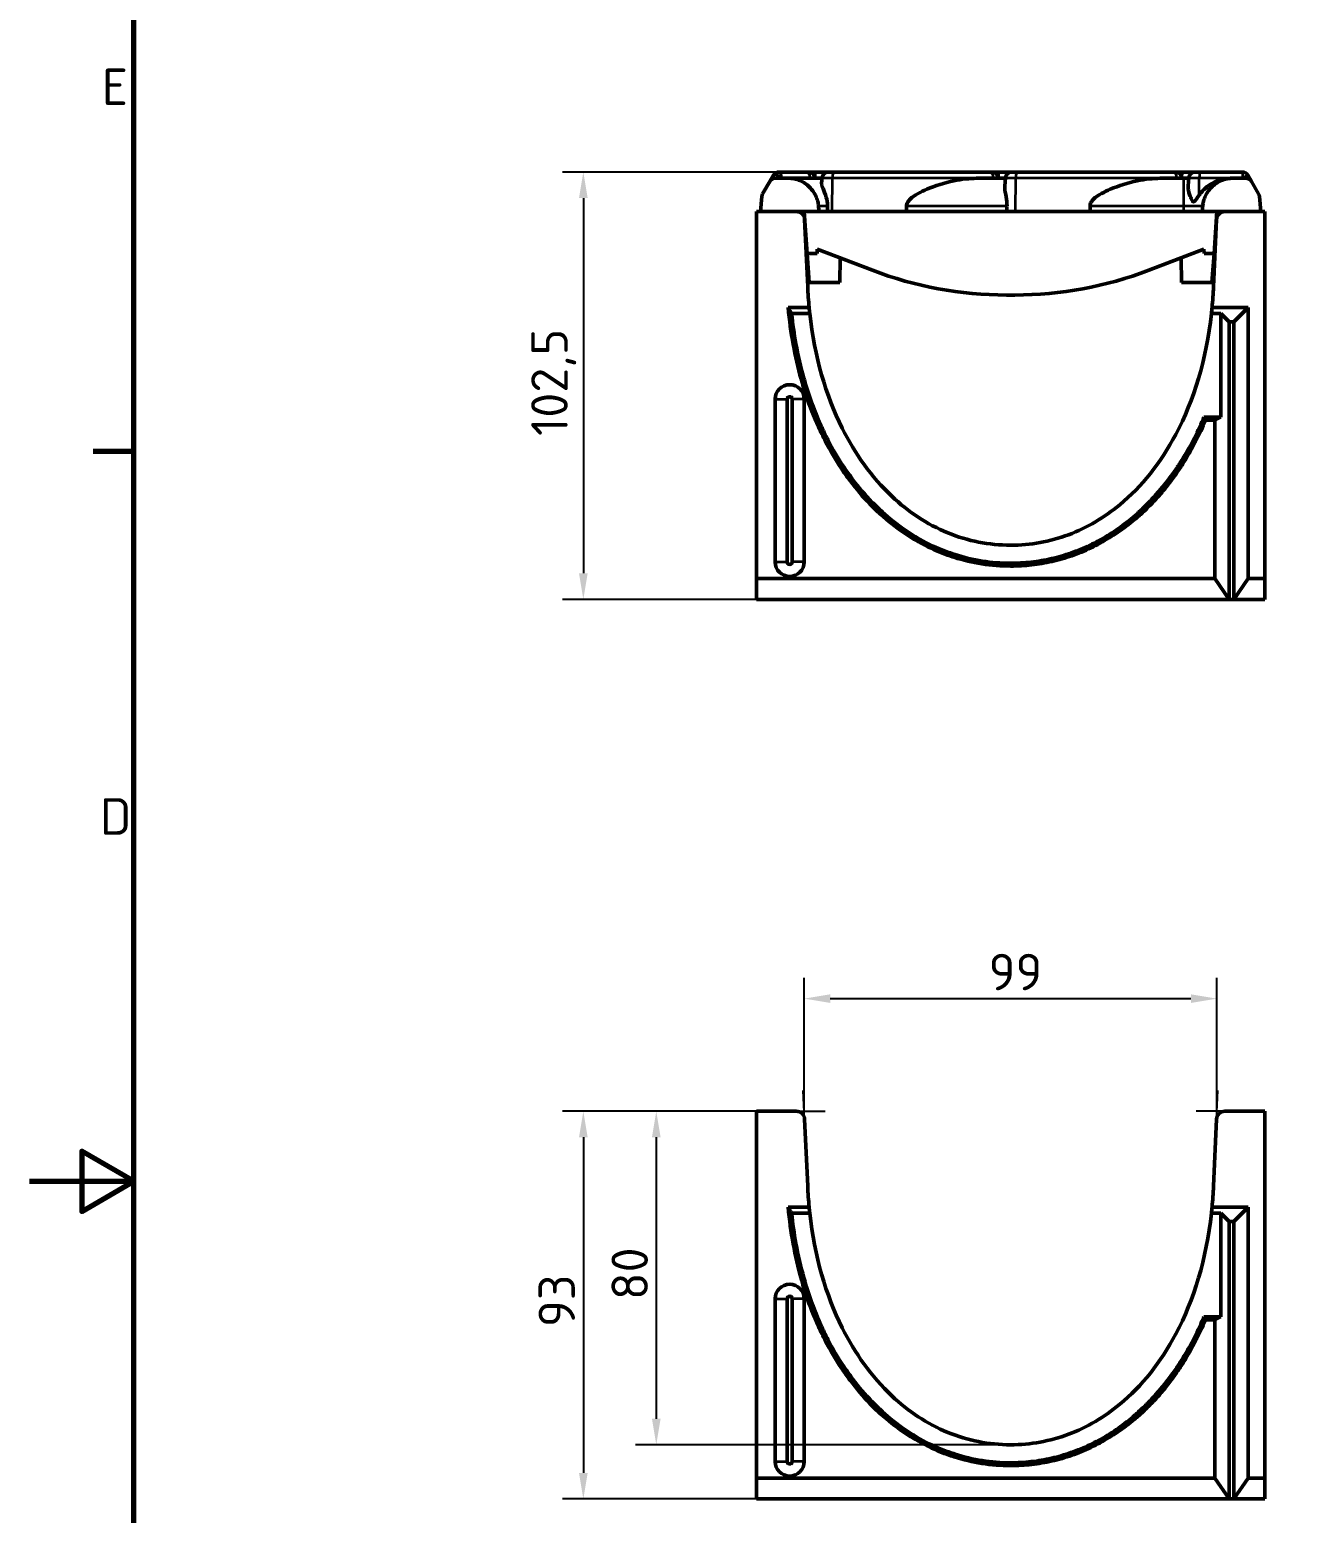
# Model space of a CAD drawing. Header units: millimetres. Extents: x 0 to 1485, y 0 to 1050.
# Drawn here: x 0 to 302, y 445.3 to 801.2 of the extents above; entities that cross this region are included whole.
import ezdxf

# ---------------------------------------------------------------- set-up
doc = ezdxf.new("R2010")
doc.units = ezdxf.units.MM
doc.header["$LTSCALE"] = 2.5
for name, color, linetype, lineweight in [('Bemaßung (ISO)', 7, 'Continuous', 25), ('Rahmen (ISO)', 7, 'Continuous', 70), ('Sichtbar (ISO)', 7, 'Continuous', 50), ('Sichtbar schmal (ISO)', 7, 'Continuous', 35)]:
    doc.layers.add(name, color=color, linetype=linetype, lineweight=lineweight)
doc.styles.add('Notiztext (DIN)', font='isocpeur.ttf')
doc.styles.add('TXT 3_5', font='isocpeur.ttf')
doc.dimstyles.new('Anrin Standard (DIN)', dxfattribs={"dimscale": 2.5, "dimtxt": 3.5, "dimasz": 2.5, "dimexe": 2, "dimexo": 0, "dimgap": 0.8, "dimtad": 1, "dimrnd": 1e-08, "dimtxsty": 'TXT 3_5', "dimcen": 0.09, "dimdle": 10, "dimclrd": 256, "dimclre": 256, "dimclrt": 256, "dimadec": 0, "dimazin": 2, "dimtfac": 0.714286, "dimtmove": 0, "dimatfit": 3, "dimfxl": 1, "dimtolj": 1, "dimlwd": -1, "dimlwe": -1, "dimarcsym": 0})

# ---------------------------------------------------------------- blocks, each defined once
blk = doc.blocks.new('Ränder Standardrahmen')
at = {"layer": 'Rahmen (ISO)'}
blk.add_line((10, 280), (6.1, 280), dxfattribs=at)
at = {"layer": 'Rahmen (ISO)', "flags": 128}
for points in [[(10, 10), (10, 410), (584, 410), (584, 10), (10, 10)], [(0, 210), (10, 210), (5, 212.89), (5, 207.11), (10, 210)]]:
    blk.add_lwpolyline(points, dxfattribs=at)
at = {"layer": 'Rahmen (ISO)', "char_height": 3.5, "attachment_point": 7, "style": 'Notiztext (DIN)'}
for s, insert in [('E', (6.93, 313.25)), ('D', (6.75, 243.25))]:
    blk.add_mtext(s, dxfattribs=dict(at, insert=insert))
blk = doc.blocks.new('*D30')
at = {"layer": 'Bemaßung (ISO)', "transparency": 16777216}
for p, q in [((185.83, 541.79), (185.83, 573.8)), ((284.83, 541.79), (284.83, 573.8)), ((192.08, 568.8), (278.58, 568.8))]:
    blk.add_line(p, q, dxfattribs=at)
for points in [[(192.08, 569.84), (192.08, 567.76), (185.83, 568.8)], [(278.58, 569.84), (278.58, 567.76), (284.83, 568.8)]]:
    blk.add_solid(points, dxfattribs=at)
at = {"layer": 'Defpoints', "color": 0, "transparency": 16777216}
for p in [(284.83, 568.8), (185.83, 541.79), (284.83, 541.79)]:
    blk.add_point(p, dxfattribs=at)
at = {"layer": 'Bemaßung (ISO)', "transparency": 16777216, "insert": (230.06, 579.55), "char_height": 8.75, "attachment_point": 1, "style": 'TXT 3_5'}
blk.add_mtext('\\A1;99', dxfattribs=at)
blk = doc.blocks.new('*D31')
at = {"layer": 'Bemaßung (ISO)', "transparency": 16777216}
for p, q in [((174.33, 541.79), (145.33, 541.79)), ((150.33, 535.54), (150.33, 468.04)), ((235.33, 461.79), (145.33, 461.79))]:
    blk.add_line(p, q, dxfattribs=at)
for points in [[(149.29, 535.54), (151.37, 535.54), (150.33, 541.79)], [(149.29, 468.04), (151.37, 468.04), (150.33, 461.79)]]:
    blk.add_solid(points, dxfattribs=at)
at = {"layer": 'Defpoints', "color": 0, "transparency": 16777216}
for p in [(174.33, 541.79), (150.33, 461.79), (235.33, 461.79)]:
    blk.add_point(p, dxfattribs=at)
at = {"layer": 'Bemaßung (ISO)', "transparency": 16777216, "insert": (139.58, 496.52), "char_height": 8.75, "attachment_point": 1, "rotation": 90, "style": 'TXT 3_5'}
blk.add_mtext('\\A1;80', dxfattribs=at)
blk = doc.blocks.new('*D32')
at = {"layer": 'Bemaßung (ISO)', "transparency": 16777216}
for p, q in [((174.33, 541.79), (127.83, 541.79)), ((132.83, 535.54), (132.83, 455.04)), ((174.33, 448.79), (127.83, 448.79))]:
    blk.add_line(p, q, dxfattribs=at)
for points in [[(131.79, 535.54), (133.87, 535.54), (132.83, 541.79)], [(131.79, 455.04), (133.87, 455.04), (132.83, 448.79)]]:
    blk.add_solid(points, dxfattribs=at)
at = {"layer": 'Defpoints', "color": 0, "transparency": 16777216}
for p in [(174.33, 541.79), (132.83, 448.79), (174.33, 448.79)]:
    blk.add_point(p, dxfattribs=at)
at = {"layer": 'Bemaßung (ISO)', "transparency": 16777216, "insert": (122.08, 490.02), "char_height": 8.75, "attachment_point": 1, "rotation": 90, "style": 'TXT 3_5'}
blk.add_mtext('\\A1;93', dxfattribs=at)
blk = doc.blocks.new('*D33')
at = {"layer": 'Bemaßung (ISO)', "transparency": 16777216}
for p, q in [((179.72, 767.06), (127.83, 767.06)), ((132.83, 760.81), (132.83, 670.81)), ((174.33, 664.56), (127.83, 664.56))]:
    blk.add_line(p, q, dxfattribs=at)
for points in [[(131.79, 760.81), (133.87, 760.81), (132.83, 767.06)], [(131.79, 670.81), (133.87, 670.81), (132.83, 664.56)]]:
    blk.add_solid(points, dxfattribs=at)
at = {"layer": 'Defpoints', "color": 0, "transparency": 16777216}
for p in [(179.72, 767.06), (132.83, 664.56), (174.33, 664.56)]:
    blk.add_point(p, dxfattribs=at)
at = {"layer": 'Bemaßung (ISO)', "transparency": 16777216, "insert": (120.33, 703.75), "char_height": 8.75, "attachment_point": 1, "rotation": 90, "style": 'TXT 3_5'}
blk.add_mtext('\\A1;102,5', dxfattribs=at)

msp = doc.modelspace()

# ---------------------------------------------------------------- linework, layer by layer
at = {"layer": 'Bemaßung (ISO)'}
for p, q in [((185.919, 539.886), (185.605, 546.79)), ((284.745, 539.886), (285.059, 546.79)), ((183.921, 541.795), (190.832, 541.795)), ((286.743, 541.795), (279.832, 541.795))]:
    msp.add_line(p, q, dxfattribs=at)
at = {"layer": 'Sichtbar (ISO)'}
for p, q in [((177.558, 764.808), (178.424, 766.308)), ((178.857, 765.558), (181.953, 765.558)), ((186.348, 767.058), (179.724, 767.058)), ((181.953, 765.558), (190.084, 765.558)), ((186.884, 767.058), (186.348, 767.058)), ((187.399, 767.058), (186.884, 767.058)), ((188.561, 767.058), (187.399, 767.058)), ((188.378, 765.688), (188.39, 765.558)), ((191.59, 767.058), (188.561, 767.058)), ((190.096, 765.688), (189.985, 764.42)), ((192.752, 767.058), (191.59, 767.058)), ((230.348, 767.058), (192.752, 767.058)), ((227.19, 765.558), (234.084, 765.558)), ((230.884, 767.058), (230.348, 767.058)), ((231.399, 767.058), (230.884, 767.058)), ((232.561, 767.058), (231.399, 767.058)), ((232.378, 765.688), (232.39, 765.558)), ((235.59, 767.058), (232.561, 767.058)), ((234.096, 765.688), (233.919, 763.667)), ((236.752, 767.058), (235.59, 767.058)), ((274.348, 767.058), (236.752, 767.058)), ((271.19, 765.558), (276.832, 765.558)), ((274.884, 767.058), (274.348, 767.058)), ((275.399, 767.058), (274.884, 767.058)), ((276.561, 767.058), (275.399, 767.058)), ((276.378, 765.688), (276.39, 765.558)), ((279.59, 767.058), (276.561, 767.058)), ((276.832, 765.558), (278.084, 765.558)), ((278.096, 765.688), (277.925, 763.743)), ((280.752, 767.058), (279.59, 767.058)), ((290.941, 767.058), (280.752, 767.058)), ((288.052, 765.558), (288.711, 765.558)), ((288.711, 765.558), (291.807, 765.558)), ((292.24, 766.308), (293.106, 764.808)), ((175.848, 761.846), (177.558, 764.808)), ((293.106, 764.808), (294.816, 761.846)), ((175.332, 757.558), (175.653, 761.226)), ((210.394, 757.558), (210.382, 758.894)), ((254.394, 757.558), (254.382, 758.894)), ((295.011, 761.226), (295.332, 757.558)), ((183.921, 757.558), (174.332, 757.558)), ((174.332, 669.558), (174.332, 757.558)), ((183.921, 757.558), (189.36, 757.558)), ((185.832, 757.558), (186.531, 747.558)), ((186.649, 739.558), (185.919, 755.648)), ((191.429, 757.558), (189.36, 757.558)), ((192.526, 757.558), (191.429, 757.558)), ((210.394, 757.558), (192.526, 757.558)), ((234.422, 757.558), (210.394, 757.558)), ((236.526, 757.558), (234.422, 757.558)), ((254.394, 757.558), (236.526, 757.558)), ((276.832, 757.558), (254.394, 757.558)), ((281.304, 757.558), (276.832, 757.558)), ((281.304, 757.558), (286.743, 757.558)), ((284.745, 755.648), (284.015, 739.558)), ((284.133, 747.558), (284.832, 757.558)), ((296.332, 757.558), (286.743, 757.558)), ((296.332, 757.558), (296.332, 669.558)), ((284.482, 752.558), (284.605, 752.558)), ((186.164, 750.253), (186.335, 750.372)), ((187.021, 740.558), (186.531, 747.558)), ((186.531, 747.558), (188.931, 747.558)), ((188.931, 747.558), (188.949, 748.558)), ((202.179, 743.497), (188.949, 748.558)), ((281.715, 748.558), (268.485, 743.497)), ((281.715, 748.558), (281.733, 747.558)), ((281.733, 747.558), (284.133, 747.558)), ((284.133, 747.558), (283.643, 740.558)), ((284.5, 750.253), (284.33, 750.372)), ((194.332, 740.558), (194.435, 746.459)), ((276.332, 740.558), (276.229, 746.459)), ((186.929, 741.87), (186.513, 742.554)), ((187.021, 740.558), (194.332, 740.558)), ((276.332, 740.558), (283.643, 740.558)), ((283.735, 741.87), (284.151, 742.554)), ((234.332, 737.558), (236.332, 737.558)), ((181.978, 734.558), (187, 734.558)), ((187.148, 733.114), (182.793, 733.114)), ((285.775, 733.114), (283.516, 733.114)), ((283.664, 734.558), (292.332, 734.558)), ((285.775, 708.227), (285.775, 733.114)), ((285.775, 733.114), (287.796, 731.093)), ((292.332, 734.558), (288.868, 731.093)), ((292.332, 734.558), (292.332, 669.558)), ((287.796, 731.093), (287.796, 664.558)), ((288.868, 731.093), (287.796, 731.093)), ((288.868, 664.558), (288.868, 731.093)), ((178.832, 673.558), (178.832, 712.558)), ((181.719, 673.558), (181.719, 712.558)), ((182.945, 712.558), (182.945, 673.558)), ((185.832, 712.558), (185.832, 673.558)), ((281.689, 708.227), (285.775, 708.227)), ((282.133, 707.558), (281.689, 708.227)), ((284.332, 707.558), (285.775, 708.227)), ((284.332, 707.558), (282.133, 707.558)), ((284.332, 669.558), (284.332, 707.558)), ((284.332, 669.558), (174.332, 669.558)), ((174.332, 669.558), (174.332, 664.558)), ((287.796, 664.558), (284.332, 669.558)), ((292.332, 669.558), (288.868, 664.558)), ((296.332, 669.558), (292.332, 669.558)), ((296.332, 664.558), (296.332, 669.558)), ((174.332, 664.558), (287.796, 664.558)), ((287.796, 664.558), (288.868, 664.558)), ((288.868, 664.558), (296.332, 664.558)), ((183.921, 541.795), (174.332, 541.795)), ((174.332, 453.795), (174.332, 541.795)), ((296.332, 541.795), (286.743, 541.795)), ((296.332, 541.795), (296.332, 453.795)), ((186.649, 523.795), (185.919, 539.886)), ((284.745, 539.886), (284.015, 523.795)), ((181.978, 518.795), (187, 518.795)), ((187.148, 517.351), (182.793, 517.351)), ((285.775, 517.351), (283.516, 517.351)), ((283.664, 518.795), (292.332, 518.795)), ((285.775, 492.465), (285.775, 517.351)), ((285.775, 517.351), (287.796, 515.331)), ((292.332, 518.795), (288.868, 515.331)), ((292.332, 518.795), (292.332, 453.795)), ((287.796, 515.331), (287.796, 448.795)), ((288.868, 515.331), (287.796, 515.331)), ((288.868, 448.795), (288.868, 515.331)), ((178.832, 457.795), (178.832, 496.795)), ((181.719, 457.795), (181.719, 496.795)), ((182.945, 496.795), (182.945, 457.795)), ((185.832, 496.795), (185.832, 457.795)), ((281.689, 492.465), (285.775, 492.465)), ((282.133, 491.795), (281.689, 492.465)), ((284.332, 491.795), (282.133, 491.795)), ((284.332, 491.795), (285.775, 492.465)), ((284.332, 453.795), (284.332, 491.795)), ((284.332, 453.795), (174.332, 453.795)), ((174.332, 453.795), (174.332, 448.795)), ((287.796, 448.795), (284.332, 453.795)), ((292.332, 453.795), (288.868, 448.795)), ((296.332, 453.795), (292.332, 453.795)), ((296.332, 448.795), (296.332, 453.795)), ((174.332, 448.795), (287.796, 448.795)), ((287.796, 448.795), (288.868, 448.795)), ((288.868, 448.795), (296.332, 448.795))]:
    msp.add_line(p, q, dxfattribs=at)
for centre, radius, start, end in [((178.857, 764.058), 1.5, 90, 150), ((179.724, 765.558), 1.5, 90, 150), ((186.884, 765.558), 1.5, 5, 90), ((187.399, 765.558), 1.5, 90, 99.89677), ((191.59, 765.558), 1.5, 90, 175), ((230.884, 765.558), 1.5, 5, 90), ((231.399, 765.558), 1.5, 90, 99.89677), ((235.59, 765.558), 1.5, 90, 175), ((274.884, 765.558), 1.5, 5, 90), ((275.399, 765.558), 1.5, 90, 99.89677), ((279.59, 765.558), 1.5, 90, 175), ((290.941, 765.558), 1.5, 30, 90), ((291.807, 764.058), 1.5, 30, 90), ((177.147, 761.096), 1.5, 150, 175), ((293.517, 761.096), 1.5, 5, 30), ((183.921, 755.558), 2, 2.6, 90), ((183.967, 755.558), 2, 4, 90), ((286.697, 755.558), 2, 90, 176), ((286.743, 755.558), 2, 90, 177.4), ((234.332, 827.558), 90, 249.06807, 270), ((236.332, 827.558), 90, 270, 290.93193), ((182.332, 712.558), 3.5, 0, 180), ((182.332, 712.558), 0.613, 0, 180), ((182.332, 673.558), 3.5, 180, 0), ((182.332, 673.558), 0.613, 180, 0), ((183.921, 539.795), 2, 2.6, 90), ((286.743, 539.795), 2, 90, 177.4), ((182.332, 496.795), 3.5, 0, 180), ((182.332, 496.795), 0.613, 0, 180), ((182.332, 457.795), 3.5, 180, 0), ((182.332, 457.795), 0.613, 180, 0)]:
    msp.add_arc(centre, radius, start, end, dxfattribs=at)
for points, knots in [([(181.953, 765.558), (182.405, 765.558), (182.897, 765.513), (183.862, 765.321), (184.335, 765.174), (185.169, 764.829), (185.607, 764.599), (186.426, 764.053), (186.806, 763.736), (187.445, 763.098), (187.762, 762.719), (188.31, 761.902), (188.54, 761.464), (188.886, 760.632), (189.033, 760.161), (189.182, 759.418), (189.22, 759.153), (189.242, 758.894)], [1.0814189, 1.0814189, 1.0814189, 1.0814189, 1.2167584, 1.2167584, 1.3520979, 1.3520979, 1.4875219, 1.4875219, 1.6229459, 1.6229459, 1.7582773, 1.7582773, 1.8936087, 1.8936087, 2.0285864, 2.0285864, 2.102037, 2.102037, 2.102037, 2.102037]), ([(210.382, 758.894), (210.38, 759.044), (210.401, 759.195), (210.484, 759.494), (210.548, 759.642), (210.784, 760.065), (211.002, 760.32), (211.754, 761.058), (212.431, 761.499), (213.837, 762.288), (214.569, 762.631), (217.256, 763.776), (219.501, 764.472), (223.603, 765.335), (225.471, 765.558), (227.19, 765.558)], [0.0014453, 0.0014453, 0.0014453, 0.0014453, 0.0467756, 0.0467756, 0.0935512, 0.0935512, 0.1871024, 0.1871024, 0.4178913, 0.4178913, 0.6486803, 0.6486803, 1.3391491, 1.3391491, 1.9269988, 1.9269988, 1.9269988, 1.9269988]), ([(254.382, 758.894), (254.38, 759.044), (254.401, 759.195), (254.484, 759.494), (254.548, 759.642), (254.784, 760.065), (255.002, 760.32), (255.754, 761.058), (256.431, 761.499), (257.837, 762.288), (258.569, 762.631), (261.256, 763.776), (263.501, 764.472), (267.603, 765.335), (269.471, 765.558), (271.19, 765.558)], [0.0014453, 0.0014453, 0.0014453, 0.0014453, 0.0467756, 0.0467756, 0.0935512, 0.0935512, 0.1871024, 0.1871024, 0.4178913, 0.4178913, 0.6486803, 0.6486803, 1.3391491, 1.3391491, 1.9269988, 1.9269988, 1.9269988, 1.9269988]), ([(280.562, 761.524), (280.716, 761.744), (280.878, 761.95), (281.653, 762.868), (282.472, 763.612), (284.325, 764.745), (285.259, 765.135), (286.836, 765.488), (287.444, 765.558), (288.052, 765.558)], [-1.03038479, -1.03038479, -1.03038479, -1.03038479, -0.93947954, -0.93947954, -0.59002589, -0.59002589, -0.2890979, -0.2890979, -0.10573163, -0.10573163, -0.10573163, -0.10573163]), ([(281.422, 758.894), (281.445, 759.153), (281.482, 759.418), (281.631, 760.161), (281.778, 760.632), (282.124, 761.464), (282.354, 761.902), (282.902, 762.719), (283.219, 763.098), (283.858, 763.736), (284.238, 764.053), (285.057, 764.599), (285.496, 764.829), (286.33, 765.174), (286.802, 765.321), (287.767, 765.513), (288.26, 765.558), (288.711, 765.558)], [2.2250913, 2.2250913, 2.2250913, 2.2250913, 2.2985419, 2.2985419, 2.4335196, 2.4335196, 2.568851, 2.568851, 2.7041824, 2.7041824, 2.8396064, 2.8396064, 2.9750303, 2.9750303, 3.1103698, 3.1103698, 3.2457094, 3.2457094, 3.2457094, 3.2457094]), ([(189.985, 764.42), (189.976, 764.319), (189.984, 764.205), (190.057, 763.813), (190.171, 763.497), (190.569, 762.494), (190.878, 761.776), (191.251, 760.46), (191.416, 759.752), (191.421, 758.894)], [-1.0602566, -1.0602566, -1.0602566, -1.0602566, -0.9305291, -0.9305291, -0.6675009, -0.6675009, -0.2588684, -0.2588684, -0.0001515, -0.0001515, -0.0001515, -0.0001515]), ([(233.919, 763.667), (233.906, 763.518), (233.906, 763.364), (233.946, 762.618), (234.114, 761.902), (234.396, 760.411), (234.498, 759.642), (234.47, 758.894)], [4.06809047, 4.06809047, 4.06809047, 4.06809047, 4.12994376, 4.12994376, 4.37294135, 4.37294135, 4.59700617, 4.59700617, 4.59700617, 4.59700617]), ([(277.925, 763.743), (277.922, 763.709), (277.92, 763.676), (277.905, 763.347), (277.941, 763.025), (278.141, 762), (278.386, 761.314), (278.656, 760.645), (278.779, 760.382), (278.953, 760.119), (279.005, 760.058), (279.086, 759.989), (279.12, 759.967), (279.189, 759.942), (279.221, 759.938), (279.293, 759.945), (279.331, 759.959), (279.417, 760.006), (279.471, 760.049), (279.785, 760.363), (280.135, 760.918), (280.562, 761.524)], [-0.87599763, -0.87599763, -0.87599763, -0.87599763, -0.86599452, -0.86599452, -0.77943874, -0.77943874, -0.60234333, -0.60234333, -0.46622268, -0.46622268, -0.40198176, -0.40198176, -0.36189977, -0.36189977, -0.32908953, -0.32908953, -0.29101721, -0.29101721, -0.23857509, -0.23857509, -0.01340606, -0.01340606, -0.01340606, -0.01340606]), ([(182.793, 733.114), (182.655, 733.355), (182.519, 733.595), (182.247, 734.076), (182.112, 734.317), (181.978, 734.558)], [-0.29994529, -0.29994529, -0.29994529, -0.29994529, -0.14986761, -0.14986761, 0, 0, 0, 0]), ([(235.332, 672.558), (232.999, 672.558), (230.696, 672.737), (228.436, 673.089), (226.175, 673.441), (223.958, 673.966), (221.796, 674.654), (220.715, 674.998), (219.648, 675.383), (218.596, 675.808), (216.493, 676.658), (214.451, 677.666), (212.481, 678.822), (211.496, 679.4), (210.529, 680.015), (209.581, 680.666), (207.684, 681.968), (205.863, 683.412), (204.126, 684.988), (203.258, 685.776), (202.41, 686.597), (201.583, 687.45), (199.931, 689.156), (198.365, 690.989), (196.892, 692.941), (196.156, 693.916), (195.442, 694.922), (194.753, 695.956), (193.374, 698.023), (192.091, 700.205), (190.909, 702.492), (190.318, 703.636), (189.752, 704.806), (189.213, 706.002), (188.134, 708.393), (187.159, 710.887), (186.295, 713.475), (185.863, 714.77), (185.458, 716.087), (185.082, 717.428), (184.329, 720.11), (183.69, 722.883), (183.171, 725.74), (182.652, 728.597), (182.252, 731.539), (181.978, 734.558)], [1.04154738, 1.04154738, 1.04154738, 1.04154738, 1.12141844, 1.12141844, 1.12141844, 1.20128949, 1.20128949, 1.20128949, 1.24122501, 1.24122501, 1.24122501, 1.32109606, 1.32109606, 1.32109606, 1.36103159, 1.36103159, 1.36103159, 1.44090264, 1.44090264, 1.44090264, 1.48083817, 1.48083817, 1.48083817, 1.56070922, 1.56070922, 1.56070922, 1.60064474, 1.60064474, 1.60064474, 1.68051579, 1.68051579, 1.68051579, 1.72045132, 1.72045132, 1.72045132, 1.80032237, 1.80032237, 1.80032237, 1.8402579, 1.8402579, 1.8402579, 1.92012895, 1.92012895, 1.92012895, 2, 2, 2, 2]), ([(182.793, 733.114), (183.054, 730.64), (183.401, 728.221), (183.83, 725.86), (184.346, 723.023), (184.98, 720.27), (185.727, 717.609), (186.1, 716.279), (186.501, 714.971), (186.93, 713.687), (187.787, 711.12), (188.754, 708.647), (189.823, 706.277), (190.358, 705.092), (190.918, 703.933), (191.504, 702.799), (192.675, 700.533), (193.945, 698.373), (195.31, 696.327), (195.992, 695.304), (196.698, 694.309), (197.427, 693.344), (198.884, 691.414), (200.432, 689.602), (202.065, 687.916), (202.881, 687.073), (203.718, 686.262), (204.576, 685.484), (206.292, 683.927), (208.089, 682.502), (209.96, 681.219), (210.895, 680.577), (211.849, 679.97), (212.82, 679.4), (214.763, 678.26), (216.775, 677.266), (218.847, 676.429), (219.883, 676.011), (220.934, 675.631), (221.999, 675.292), (224.129, 674.614), (226.312, 674.097), (228.539, 673.751), (230.765, 673.404), (233.034, 673.227), (235.332, 673.227)], [-1.98659333, -1.98659333, -1.98659333, -1.98659333, -1.92012895, -1.92012895, -1.92012895, -1.8402579, -1.8402579, -1.8402579, -1.80032237, -1.80032237, -1.80032237, -1.72045132, -1.72045132, -1.72045132, -1.68051579, -1.68051579, -1.68051579, -1.60064474, -1.60064474, -1.60064474, -1.56070922, -1.56070922, -1.56070922, -1.48083817, -1.48083817, -1.48083817, -1.44090264, -1.44090264, -1.44090264, -1.36103159, -1.36103159, -1.36103159, -1.32109606, -1.32109606, -1.32109606, -1.24122501, -1.24122501, -1.24122501, -1.20128949, -1.20128949, -1.20128949, -1.12141844, -1.12141844, -1.12141844, -1.04154738, -1.04154738, -1.04154738, -1.04154738]), ([(187.148, 733.114), (188.29, 722.759), (191, 713.491), (197.958, 699.548), (201.91, 693.923), (210.781, 685.582), (215.278, 682.572), (225.074, 678.555), (230.138, 677.558), (235.332, 677.558)], [-7.833985, -7.833985, -7.833985, -7.833985, -5.2086794, -5.2086794, -3.1779757, -3.1779757, -1.5582188, -1.5582188, 0, 0, 0, 0]), ([(235.332, 677.558), (240.101, 677.558), (244.768, 678.398), (253.722, 681.751), (257.844, 684.211), (266.785, 691.613), (271.341, 697.294), (279.311, 712.31), (282.301, 722.098), (283.516, 733.114)], [-10.2226331, -10.2226331, -10.2226331, -10.2226331, -8.2581205, -8.2581205, -6.281788, -6.281788, -3.4772625, -3.4772625, -0.1284946, -0.1284946, -0.1284946, -0.1284946]), ([(235.332, 673.227), (237.001, 673.227), (238.655, 673.321), (240.288, 673.504), (241.921, 673.688), (243.533, 673.963), (245.12, 674.325), (245.914, 674.506), (246.701, 674.709), (247.482, 674.934), (249.042, 675.383), (250.575, 675.918), (252.077, 676.535), (252.827, 676.844), (253.57, 677.173), (254.304, 677.523), (255.773, 678.221), (257.208, 679.001), (258.605, 679.856), (259.304, 680.284), (259.993, 680.731), (260.673, 681.197), (262.032, 682.128), (263.352, 683.134), (264.631, 684.21), (265.27, 684.748), (265.899, 685.304), (266.517, 685.877), (267.753, 687.024), (268.946, 688.239), (270.093, 689.52), (270.667, 690.16), (271.229, 690.817), (271.779, 691.489), (272.88, 692.834), (273.934, 694.243), (274.939, 695.712), (275.441, 696.447), (275.931, 697.197), (276.409, 697.961), (277.364, 699.49), (278.269, 701.078), (279.121, 702.722), (279.972, 704.366), (280.772, 706.066), (281.516, 707.819), (281.574, 707.955), (281.632, 708.091), (281.689, 708.227)], [-2, -2, -2, -2, -1.94199433, -1.94199433, -1.94199433, -1.88398866, -1.88398866, -1.88398866, -1.85498582, -1.85498582, -1.85498582, -1.79698015, -1.79698015, -1.79698015, -1.76797731, -1.76797731, -1.76797731, -1.70997164, -1.70997164, -1.70997164, -1.68096881, -1.68096881, -1.68096881, -1.62296313, -1.62296313, -1.62296313, -1.5939603, -1.5939603, -1.5939603, -1.53595463, -1.53595463, -1.53595463, -1.50695179, -1.50695179, -1.50695179, -1.44894612, -1.44894612, -1.44894612, -1.41994328, -1.41994328, -1.41994328, -1.36193761, -1.36193761, -1.36193761, -1.30393194, -1.30393194, -1.30393194, -1.29947019, -1.29947019, -1.29947019, -1.29947019]), ([(282.133, 707.558), (281.382, 705.789), (280.575, 704.074), (279.715, 702.414), (278.855, 700.755), (277.942, 699.151), (276.977, 697.607), (276.495, 696.834), (276, 696.077), (275.492, 695.334), (274.476, 693.85), (273.411, 692.425), (272.298, 691.065), (271.741, 690.385), (271.172, 689.72), (270.592, 689.073), (269.431, 687.777), (268.224, 686.547), (266.972, 685.386), (266.347, 684.806), (265.71, 684.243), (265.062, 683.698), (263.767, 682.607), (262.429, 681.588), (261.051, 680.644), (260.362, 680.172), (259.663, 679.719), (258.955, 679.285), (257.538, 678.417), (256.082, 677.627), (254.592, 676.918), (253.847, 676.563), (253.093, 676.229), (252.332, 675.916), (250.808, 675.289), (249.251, 674.746), (247.667, 674.29), (246.875, 674.062), (246.075, 673.856), (245.269, 673.672), (243.658, 673.304), (242.021, 673.025), (240.363, 672.839), (238.705, 672.652), (237.026, 672.558), (235.332, 672.558)], [1.30393194, 1.30393194, 1.30393194, 1.30393194, 1.36193761, 1.36193761, 1.36193761, 1.41994328, 1.41994328, 1.41994328, 1.44894612, 1.44894612, 1.44894612, 1.50695179, 1.50695179, 1.50695179, 1.53595463, 1.53595463, 1.53595463, 1.5939603, 1.5939603, 1.5939603, 1.62296313, 1.62296313, 1.62296313, 1.68096881, 1.68096881, 1.68096881, 1.70997164, 1.70997164, 1.70997164, 1.76797731, 1.76797731, 1.76797731, 1.79698015, 1.79698015, 1.79698015, 1.85498582, 1.85498582, 1.85498582, 1.88398866, 1.88398866, 1.88398866, 1.94199433, 1.94199433, 1.94199433, 2, 2, 2, 2]), ([(182.793, 517.351), (182.655, 517.592), (182.519, 517.833), (182.247, 518.314), (182.112, 518.554), (181.978, 518.795)], [-0.29994529, -0.29994529, -0.29994529, -0.29994529, -0.14986761, -0.14986761, 0, 0, 0, 0]), ([(235.332, 456.795), (232.999, 456.795), (230.696, 456.974), (228.436, 457.326), (226.175, 457.678), (223.958, 458.203), (221.796, 458.891), (220.715, 459.236), (219.648, 459.621), (218.596, 460.046), (216.493, 460.895), (214.451, 461.903), (212.481, 463.06), (211.496, 463.638), (210.529, 464.253), (209.581, 464.904), (207.684, 466.205), (205.863, 467.649), (204.126, 469.225), (203.258, 470.013), (202.41, 470.834), (201.583, 471.687), (199.931, 473.393), (198.365, 475.227), (196.892, 477.178), (196.156, 478.154), (195.442, 479.159), (194.753, 480.193), (193.374, 482.26), (192.091, 484.442), (190.909, 486.729), (190.318, 487.873), (189.752, 489.043), (189.213, 490.239), (188.134, 492.63), (187.159, 495.124), (186.295, 497.713), (185.863, 499.007), (185.458, 500.325), (185.082, 501.666), (184.329, 504.347), (183.69, 507.12), (183.171, 509.977), (182.652, 512.834), (182.252, 515.776), (181.978, 518.795)], [1.04154738, 1.04154738, 1.04154738, 1.04154738, 1.12141844, 1.12141844, 1.12141844, 1.20128949, 1.20128949, 1.20128949, 1.24122501, 1.24122501, 1.24122501, 1.32109606, 1.32109606, 1.32109606, 1.36103159, 1.36103159, 1.36103159, 1.44090264, 1.44090264, 1.44090264, 1.48083817, 1.48083817, 1.48083817, 1.56070922, 1.56070922, 1.56070922, 1.60064474, 1.60064474, 1.60064474, 1.68051579, 1.68051579, 1.68051579, 1.72045132, 1.72045132, 1.72045132, 1.80032237, 1.80032237, 1.80032237, 1.8402579, 1.8402579, 1.8402579, 1.92012895, 1.92012895, 1.92012895, 2, 2, 2, 2]), ([(182.793, 517.351), (183.054, 514.877), (183.401, 512.458), (183.83, 510.097), (184.346, 507.26), (184.98, 504.507), (185.727, 501.847), (186.1, 500.516), (186.501, 499.209), (186.93, 497.925), (187.787, 495.357), (188.754, 492.885), (189.823, 490.514), (190.358, 489.329), (190.918, 488.17), (191.504, 487.037), (192.675, 484.771), (193.945, 482.611), (195.31, 480.565), (195.992, 479.541), (196.698, 478.547), (197.427, 477.582), (198.884, 475.651), (200.432, 473.839), (202.065, 472.153), (202.881, 471.311), (203.718, 470.5), (204.576, 469.721), (206.292, 468.165), (208.089, 466.74), (209.96, 465.456), (210.895, 464.814), (211.849, 464.207), (212.82, 463.637), (214.763, 462.497), (216.775, 461.504), (218.847, 460.667), (219.883, 460.248), (220.934, 459.869), (221.999, 459.53), (224.129, 458.852), (226.312, 458.335), (228.539, 457.988), (230.765, 457.641), (233.034, 457.465), (235.332, 457.465)], [-1.98659333, -1.98659333, -1.98659333, -1.98659333, -1.92012895, -1.92012895, -1.92012895, -1.8402579, -1.8402579, -1.8402579, -1.80032237, -1.80032237, -1.80032237, -1.72045132, -1.72045132, -1.72045132, -1.68051579, -1.68051579, -1.68051579, -1.60064474, -1.60064474, -1.60064474, -1.56070922, -1.56070922, -1.56070922, -1.48083817, -1.48083817, -1.48083817, -1.44090264, -1.44090264, -1.44090264, -1.36103159, -1.36103159, -1.36103159, -1.32109606, -1.32109606, -1.32109606, -1.24122501, -1.24122501, -1.24122501, -1.20128949, -1.20128949, -1.20128949, -1.12141844, -1.12141844, -1.12141844, -1.04154738, -1.04154738, -1.04154738, -1.04154738]), ([(187.148, 517.351), (188.29, 506.997), (191, 497.728), (197.958, 483.785), (201.91, 478.16), (210.781, 469.819), (215.278, 466.81), (225.074, 462.793), (230.138, 461.795), (235.332, 461.795)], [-7.833985, -7.833985, -7.833985, -7.833985, -5.2086794, -5.2086794, -3.1779757, -3.1779757, -1.5582188, -1.5582188, 0, 0, 0, 0]), ([(235.332, 461.795), (240.101, 461.795), (244.768, 462.636), (253.722, 465.988), (257.844, 468.448), (266.785, 475.85), (271.341, 481.531), (279.311, 496.547), (282.301, 506.335), (283.516, 517.351)], [-10.2226331, -10.2226331, -10.2226331, -10.2226331, -8.2581205, -8.2581205, -6.281788, -6.281788, -3.4772625, -3.4772625, -0.1284946, -0.1284946, -0.1284946, -0.1284946]), ([(235.332, 457.465), (237.001, 457.465), (238.655, 457.558), (240.288, 457.742), (241.921, 457.926), (243.533, 458.2), (245.12, 458.562), (245.914, 458.744), (246.701, 458.947), (247.482, 459.171), (249.042, 459.62), (250.575, 460.155), (252.077, 460.773), (252.827, 461.081), (253.57, 461.411), (254.304, 461.76), (255.773, 462.459), (257.208, 463.238), (258.605, 464.094), (259.304, 464.521), (259.993, 464.968), (260.673, 465.434), (262.032, 466.365), (263.352, 467.371), (264.631, 468.447), (265.27, 468.986), (265.899, 469.542), (266.517, 470.115), (267.753, 471.261), (268.946, 472.476), (270.093, 473.757), (270.667, 474.397), (271.229, 475.054), (271.779, 475.726), (272.88, 477.072), (273.934, 478.48), (274.939, 479.95), (275.441, 480.684), (275.931, 481.434), (276.409, 482.199), (277.364, 483.728), (278.269, 485.316), (279.121, 486.96), (279.972, 488.604), (280.772, 490.304), (281.516, 492.057), (281.574, 492.193), (281.632, 492.329), (281.689, 492.465)], [-2, -2, -2, -2, -1.94199433, -1.94199433, -1.94199433, -1.88398866, -1.88398866, -1.88398866, -1.85498582, -1.85498582, -1.85498582, -1.79698015, -1.79698015, -1.79698015, -1.76797731, -1.76797731, -1.76797731, -1.70997164, -1.70997164, -1.70997164, -1.68096881, -1.68096881, -1.68096881, -1.62296313, -1.62296313, -1.62296313, -1.5939603, -1.5939603, -1.5939603, -1.53595463, -1.53595463, -1.53595463, -1.50695179, -1.50695179, -1.50695179, -1.44894612, -1.44894612, -1.44894612, -1.41994328, -1.41994328, -1.41994328, -1.36193761, -1.36193761, -1.36193761, -1.30393194, -1.30393194, -1.30393194, -1.29947019, -1.29947019, -1.29947019, -1.29947019]), ([(282.133, 491.795), (281.382, 490.026), (280.575, 488.311), (279.715, 486.652), (278.855, 484.992), (277.942, 483.388), (276.977, 481.844), (276.495, 481.072), (276, 480.314), (275.492, 479.572), (274.476, 478.087), (273.411, 476.663), (272.298, 475.302), (271.741, 474.622), (271.172, 473.958), (270.592, 473.31), (269.431, 472.014), (268.224, 470.784), (266.972, 469.624), (266.347, 469.043), (265.71, 468.48), (265.062, 467.935), (263.767, 466.845), (262.429, 465.825), (261.051, 464.881), (260.362, 464.409), (259.663, 463.956), (258.955, 463.522), (257.538, 462.655), (256.082, 461.864), (254.592, 461.155), (253.847, 460.801), (253.093, 460.466), (252.332, 460.153), (250.808, 459.526), (249.251, 458.983), (247.667, 458.527), (246.875, 458.299), (246.075, 458.093), (245.269, 457.909), (243.658, 457.541), (242.021, 457.263), (240.363, 457.076), (238.705, 456.889), (237.026, 456.795), (235.332, 456.795)], [1.30393194, 1.30393194, 1.30393194, 1.30393194, 1.36193761, 1.36193761, 1.36193761, 1.41994328, 1.41994328, 1.41994328, 1.44894612, 1.44894612, 1.44894612, 1.50695179, 1.50695179, 1.50695179, 1.53595463, 1.53595463, 1.53595463, 1.5939603, 1.5939603, 1.5939603, 1.62296313, 1.62296313, 1.62296313, 1.68096881, 1.68096881, 1.68096881, 1.70997164, 1.70997164, 1.70997164, 1.76797731, 1.76797731, 1.76797731, 1.79698015, 1.79698015, 1.79698015, 1.85498582, 1.85498582, 1.85498582, 1.88398866, 1.88398866, 1.88398866, 1.94199433, 1.94199433, 1.94199433, 2, 2, 2, 2])]:
    msp.add_open_spline(points, degree=3, knots=knots, dxfattribs=at)
for points, weights in [([(189.242, 758.894), (189.302, 758.217), (189.36, 757.558)], [1.00077119349, 1.00046878018, 1]), ([(281.304, 757.558), (281.362, 758.217), (281.422, 758.894)], [1, 1.00046878011, 1.00077119338])]:
    msp.add_rational_spline(points, weights, degree=2, dxfattribs=at)
for points, degree in [([(191.421, 758.894), (191.423, 758.448), (191.426, 758.003), (191.429, 757.558)], 3), ([(234.47, 758.894), (234.446, 758.232), (234.422, 757.558)], 2), ([(187, 734.558), (186.844, 736.198), (186.726, 737.865), (186.649, 739.558)], 3), ([(284.015, 739.558), (283.938, 737.865), (283.821, 736.198), (283.664, 734.558)], 3), ([(187.148, 733.114), (187.095, 733.593), (187.046, 734.074), (187, 734.558)], 3), ([(283.664, 734.558), (283.618, 734.074), (283.569, 733.593), (283.516, 733.114)], 3), ([(187, 518.795), (186.844, 520.436), (186.726, 522.103), (186.649, 523.795)], 3), ([(284.015, 523.795), (283.938, 522.103), (283.821, 520.436), (283.664, 518.795)], 3), ([(187.148, 517.351), (187.095, 517.83), (187.046, 518.311), (187, 518.795)], 3), ([(283.664, 518.795), (283.618, 518.311), (283.569, 517.83), (283.516, 517.351)], 3)]:
    msp.add_open_spline(points, degree=degree, dxfattribs=at)
at = {"layer": 'Sichtbar schmal (ISO)'}
for p, q in [((180.418, 765.688), (187.224, 765.688)), ((187.23, 765.558), (187.224, 765.688)), ((187.224, 765.688), (188.378, 765.688)), ((188.378, 765.688), (188.408, 765.688)), ((188.407, 765.558), (188.408, 765.688)), ((188.408, 765.688), (190.096, 765.688)), ((190.096, 765.688), (192.599, 765.688)), ((192.526, 757.558), (192.599, 765.688)), ((192.599, 765.688), (231.224, 765.688)), ((231.23, 765.558), (231.224, 765.688)), ((231.224, 765.688), (232.378, 765.688)), ((232.378, 765.688), (232.408, 765.688)), ((232.407, 765.558), (232.408, 765.688)), ((232.408, 765.688), (234.096, 765.688)), ((234.096, 765.688), (236.599, 765.688)), ((236.526, 757.558), (236.599, 765.688)), ((236.599, 765.688), (275.224, 765.688)), ((275.23, 765.558), (275.224, 765.688)), ((275.224, 765.688), (276.378, 765.688)), ((276.378, 765.688), (276.408, 765.688)), ((276.407, 765.558), (276.408, 765.688)), ((276.408, 765.688), (278.096, 765.688)), ((276.832, 765.558), (276.832, 758.894)), ((278.096, 765.688), (280.599, 765.688)), ((280.562, 761.524), (280.599, 765.688)), ((280.599, 765.688), (291.067, 765.688)), ((191.421, 758.894), (189.242, 758.894)), ((234.47, 758.894), (210.382, 758.894)), ((276.832, 758.894), (254.382, 758.894)), ((276.832, 758.894), (276.832, 757.558)), ((281.422, 758.894), (276.832, 758.894)), ((178.832, 712.558), (181.719, 712.558)), ((185.832, 712.558), (182.945, 712.558)), ((178.832, 673.558), (181.719, 673.558)), ((185.832, 673.558), (182.945, 673.558)), ((235.332, 672.558), (235.332, 673.227)), ((178.832, 496.795), (181.719, 496.795)), ((185.832, 496.795), (182.945, 496.795)), ((178.832, 457.795), (181.719, 457.795)), ((185.832, 457.795), (182.945, 457.795)), ((235.332, 456.795), (235.332, 457.465))]:
    msp.add_line(p, q, dxfattribs=at)
for centre, major_axis, ratio, start_param, end_param in [((179.724, 765.558), (-1.299, 0.75), 0.3286598, 4.3469544, 6.2831853), ((179.724, 765.558), (0, 1.5), 0.464726, 4.7996555, 6.2831853), ((186.348, 765.558), (0, 1.5), 0.5860182, 4.7996554, 6.2831853), ((188.561, 765.558), (0, 1.5), 0.1023577, 0, 1.4835299), ((192.752, 765.558), (0, 1.5), 0.1023577, 0, 1.4835299), ((230.348, 765.558), (0, 1.5), 0.5860182, 4.7996554, 6.2831853), ((232.561, 765.558), (0, 1.5), 0.1023577, 0, 1.4835299), ((236.752, 765.558), (0, 1.5), 0.1023577, 0, 1.4835299), ((274.348, 765.558), (0, 1.5), 0.5860182, 4.7996554, 6.2831853), ((276.561, 765.558), (0, 1.5), 0.1023577, 0, 1.4835299), ((280.752, 765.558), (0, 1.5), 0.1023577, 0, 1.4835299), ((290.941, 765.558), (0, 1.5), 0.0841985, 4.7996554, 6.2831853), ((290.941, 765.558), (1.299, 0.75), 0.0337689, 0, 1.4543147)]:
    msp.add_ellipse(centre, major_axis=major_axis, ratio=ratio, start_param=start_param, end_param=end_param, dxfattribs=at)
for points in [[(180.418, 765.688), (180.392, 765.645), (180.366, 765.601), (180.34, 765.558)], [(291.144, 765.558), (291.118, 765.601), (291.092, 765.645), (291.067, 765.688)]]:
    msp.add_open_spline(points, degree=3, dxfattribs=at)

# ---------------------------------------------------------------- block references
at = {"xscale": 2.5, "yscale": 2.5, "zscale": 2.5}
msp.add_blockref('Ränder Standardrahmen', (0, 0), dxfattribs=at)

# ---------------------------------------------------------------- dimensions: what is measured, and where the dimension line sits
at = {"layer": 'Bemaßung (ISO)'}
for base, p1, p2, angle, override, picture, middle in [((132.832, 664.558), (179.724, 767.058), (174.332, 664.558), 90, {"dimgap": 0.8, "dimdec": 2, "dimtol": 0, "dimlim": 0, "dimtp": 0, "dimtm": 0, "dimtdec": 2, "dimtofl": 0, "dimatfit": 1}, '*D33', (132.832, 715.783)), ((284.832, 568.801), (185.832, 541.795), (284.832, 541.795), 180, {"dimgap": 0.8, "dimdec": 0, "dimtol": 0, "dimlim": 0, "dimtp": 0, "dimtm": 0, "dimtdec": 2, "dimtofl": 0, "dimatfit": 1}, '*D30', (235.307, 568.801)), ((132.832, 448.795), (174.332, 541.795), (174.332, 448.795), 90, {"dimgap": 0.8, "dimdec": 2, "dimtol": 0, "dimlim": 0, "dimtp": 0, "dimtm": 0, "dimtdec": 2, "dimtofl": 0, "dimatfit": 1}, '*D32', (132.832, 495.27)), ((150.332, 461.795), (174.332, 541.795), (235.332, 461.795), 90, {"dimgap": 0.8, "dimdec": 2, "dimtol": 0, "dimlim": 0, "dimtp": 0, "dimtm": 0, "dimtdec": 2, "dimtofl": 0, "dimatfit": 1}, '*D31', (150.332, 501.77))]:
    dim = msp.add_linear_dim(base=base, p1=p1, p2=p2, angle=angle, dimstyle='Anrin Standard (DIN)', override=override, dxfattribs=at)
    dim.commit()
    dim.dimension.update_dxf_attribs({"geometry": picture, "text_midpoint": middle, "dimtype": 160})

doc.saveas('drawing.dxf')
